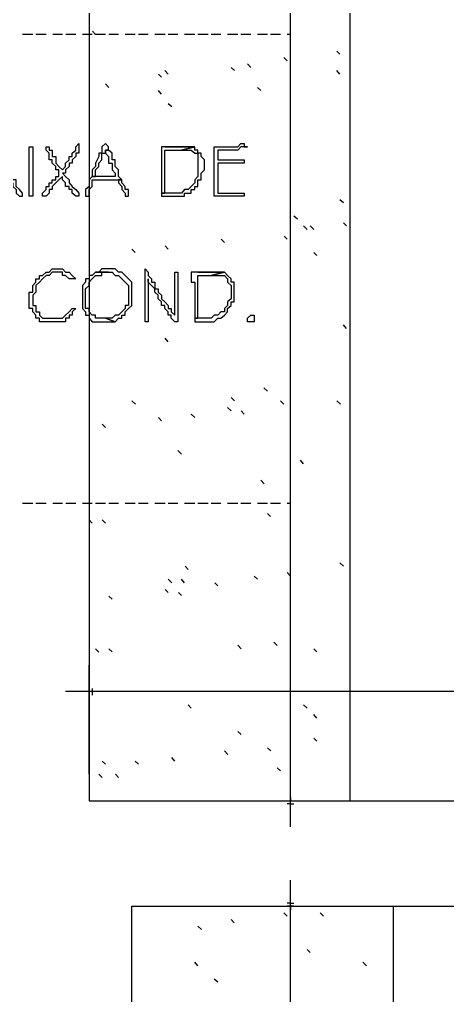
# Model space of a CAD drawing. Header units: millimetres. Extents: x -518.8 to -461.2, y 3.5 to 44.2.
# Drawn here: x -500.468 to -499.644, y 13.954 to 15.835 of the extents above; entities that cross this region are included whole.
import ezdxf

# ---------------------------------------------------------------- set-up
doc = ezdxf.new("R2010")
doc.units = ezdxf.units.MM
doc.header["$MEASUREMENT"] = 0
for name, color, linetype in [('10', 10, 'Continuous'), ('151', 151, 'Continuous'), ('16', 16, 'Continuous'), ('MYSOLIDS', 7, 'Continuous')]:
    doc.layers.add(name, color=color, linetype=linetype)

msp = doc.modelspace()

# ---------------------------------------------------------------- linework, layer by layer
at = {"layer": '10'}
for points in [[(-500.3346, 15.8578), (-500.3346, 14.3293), (-500.3346, 14.3293), (-494.7203, 14.3293)], [(-500.2519, 11.1721), (-500.2519, 14.1263), (-495.3376, 14.1263), (-495.3376, 13.9797)]]:
    msp.add_lwpolyline(points, dxfattribs=at)
at = {"layer": '151'}
for points in [[(-500.3346, 14.3293), (-499.8316, 14.3293), (-499.8316, 17.7097)], [(-500.4429, 15.8067), (-500.4624, 15.8067)], [(-500.4173, 15.8067), (-500.4369, 15.8067)], [(-500.3857, 15.8067), (-500.4045, 15.8067)], [(-500.3602, 15.8067), (-500.379, 15.8067)], [(-500.3286, 15.8067), (-500.3474, 15.8067)], [(-500.3218, 15.8067), (-500.3278, 15.8127)], [(-500.303, 15.8067), (-500.3218, 15.8067)], [(-500.2775, 15.8067), (-500.2963, 15.8067)], [(-500.2459, 15.8067), (-500.2647, 15.8067)], [(-500.2203, 15.8067), (-500.2391, 15.8067)], [(-500.188, 15.8067), (-500.2075, 15.8067)], [(-500.1632, 15.8067), (-500.182, 15.8067)], [(-500.1308, 15.8067), (-500.1504, 15.8067)], [(-500.1053, 15.8067), (-500.1248, 15.8067)], [(-500.0805, 15.8067), (-500.0993, 15.8067)], [(-500.0481, 15.8067), (-500.0677, 15.8067)], [(-500.0226, 15.8067), (-500.0421, 15.8067)], [(-499.991, 15.8067), (-500.0098, 15.8067)], [(-499.9654, 15.8067), (-499.985, 15.8067)], [(-499.9466, 15.8), (-499.9466, 15.8067), (-499.9527, 15.8067)], [(-499.9466, 15.7684), (-499.9466, 15.7872)], [(-499.8511, 15.7684), (-499.8572, 15.7744)], [(-500.0226, 15.7428), (-500.0293, 15.7496)], [(-499.9527, 15.7556), (-499.9594, 15.7624)], [(-499.9466, 15.7428), (-499.9466, 15.7624)], [(-500.1948, 15.724), (-500.2008, 15.73)], [(-500.182, 15.73), (-500.1887, 15.7368)], [(-500.0542, 15.7368), (-500.0609, 15.7428)], [(-499.9466, 15.7112), (-499.9466, 15.73)], [(-499.8511, 15.73), (-499.8572, 15.7368)], [(-500.2963, 15.7045), (-500.303, 15.7112)], [(-500.1948, 15.6917), (-500.2008, 15.6985)], [(-500.0038, 15.6985), (-500.0098, 15.7045)], [(-499.9466, 15.6857), (-499.9466, 15.7045)], [(-500.1752, 15.6669), (-500.182, 15.6729)], [(-499.9466, 15.6601), (-499.9466, 15.6797)], [(-499.9466, 15.6285), (-499.9466, 15.6473)], [(-499.9466, 15.603), (-499.9466, 15.6218)], [(-499.9466, 15.5714), (-499.9466, 15.5902)], [(-499.9466, 15.5458), (-499.9466, 15.5646)], [(-499.9466, 15.5135), (-499.9466, 15.533)], [(-499.9466, 15.4879), (-499.9466, 15.5075)], [(-499.8444, 15.4819), (-499.8511, 15.4879)], [(-499.9466, 15.4631), (-499.9466, 15.4819)], [(-499.9466, 15.4308), (-499.9466, 15.4503)], [(-499.9331, 15.4503), (-499.9399, 15.4563)], [(-499.9143, 15.4308), (-499.9211, 15.4375)], [(-499.9015, 15.4308), (-499.9083, 15.4375)], [(-499.8384, 15.4375), (-499.8444, 15.4436)], [(-500.0737, 15.4052), (-500.0797, 15.412)], [(-499.9527, 15.412), (-499.9587, 15.418)], [(-499.9466, 15.4052), (-499.9466, 15.4248)], [(-500.2459, 15.3864), (-500.2519, 15.3924)], [(-500.182, 15.3924), (-500.188, 15.3992)], [(-499.9466, 15.3736), (-499.9466, 15.3924)], [(-499.8955, 15.3804), (-499.9015, 15.3864)], [(-499.9466, 15.3481), (-499.9466, 15.3676)], [(-499.9466, 15.3165), (-499.9466, 15.3353)], [(-499.9466, 15.2909), (-499.9466, 15.3097)], [(-499.9466, 15.2654), (-499.9466, 15.2849)], [(-499.9466, 15.2338), (-499.9466, 15.2526)], [(-499.8384, 15.2398), (-499.8444, 15.2466)], [(-500.182, 15.2142), (-500.188, 15.221)], [(-499.9466, 15.2082), (-499.9466, 15.227)], [(-499.9466, 15.1766), (-499.9466, 15.1954)], [(-499.9466, 15.1511), (-499.9466, 15.1699)], [(-499.991, 15.1188), (-499.9978, 15.1255)], [(-499.9466, 15.1188), (-499.9466, 15.1383)], [(-500.0542, 15.1), (-500.0609, 15.1067)], [(-499.9466, 15.0939), (-499.9466, 15.1127)], [(-500.2451, 15.0939), (-500.2519, 15.1)], [(-499.9594, 15.0939), (-499.9654, 15.1)], [(-499.8504, 15.0939), (-499.8572, 15.1)], [(-500.1308, 15.0684), (-500.1376, 15.0744)], [(-500.0609, 15.0812), (-500.0677, 15.0872)], [(-500.0354, 15.0744), (-500.0414, 15.0812)], [(-499.9466, 15.0684), (-499.9466, 15.0872)], [(-500.303, 15.0488), (-500.309, 15.0556)], [(-500.1948, 15.0616), (-500.2008, 15.0684)], [(-499.9466, 15.036), (-499.9466, 15.0556)], [(-499.9466, 15.0105), (-499.9466, 15.03)], [(-500.1564, 14.9977), (-500.1632, 15.0045)], [(-499.9466, 14.9789), (-499.9466, 14.9985)], [(-499.9211, 14.9789), (-499.9271, 14.9857)], [(-499.9466, 14.9533), (-499.9466, 14.9729)], [(-499.997, 14.9406), (-500.0038, 14.9473)], [(-499.9466, 14.9218), (-499.9466, 14.9406)], [(-500.4624, 14.903), (-500.4429, 14.903)], [(-500.4369, 14.903), (-500.4173, 14.903)], [(-500.4045, 14.903), (-500.3857, 14.903)], [(-500.379, 14.903), (-500.3602, 14.903)], [(-500.3474, 14.903), (-500.3286, 14.903)], [(-500.3218, 14.903), (-500.303, 14.903)], [(-500.2963, 14.903), (-500.2775, 14.903)], [(-500.2647, 14.903), (-500.2459, 14.903)], [(-500.2391, 14.903), (-500.2203, 14.903)], [(-500.2075, 14.903), (-500.188, 14.903)], [(-500.182, 14.903), (-500.1632, 14.903)], [(-500.1504, 14.903), (-500.1308, 14.903)], [(-500.1248, 14.903), (-500.1053, 14.903)], [(-500.0993, 14.903), (-500.0805, 14.903)], [(-500.0677, 14.903), (-500.0481, 14.903)], [(-500.0421, 14.903), (-500.0226, 14.903)], [(-500.0098, 14.903), (-499.991, 14.903)], [(-499.985, 14.903), (-499.9654, 14.903)], [(-499.9527, 14.903), (-499.9466, 14.903)], [(-499.9466, 14.903), (-499.9466, 14.915)], [(-499.985, 14.8774), (-499.991, 14.8834)], [(-500.3286, 14.8646), (-500.3346, 14.8706)], [(-500.303, 14.8646), (-500.309, 14.8706)], [(-499.8444, 14.7819), (-499.8511, 14.7879)], [(-500.1436, 14.7751), (-500.1496, 14.7819)], [(-499.9466, 14.7624), (-499.9527, 14.7691)], [(-500.1752, 14.7496), (-500.182, 14.7563)], [(-500.1504, 14.7496), (-500.1564, 14.7563)], [(-500.0865, 14.7436), (-500.0925, 14.7496)], [(-500.0098, 14.7563), (-500.0166, 14.7624)], [(-500.182, 14.7308), (-500.188, 14.7368)], [(-500.1564, 14.7248), (-500.1624, 14.7308)], [(-500.2902, 14.718), (-500.2963, 14.724)], [(-500.3158, 14.6157), (-500.3218, 14.6225)], [(-500.2902, 14.6165), (-500.2963, 14.6225)], [(-500.0414, 14.6225), (-500.0481, 14.6293)], [(-499.9722, 14.6285), (-499.9782, 14.6353)], [(-499.8955, 14.6165), (-499.9015, 14.6225)], [(-500.1376, 14.5082), (-500.1436, 14.5142)], [(-499.9143, 14.5082), (-499.9211, 14.5142)], [(-499.8955, 14.4887), (-499.9015, 14.4954)], [(-500.0414, 14.4571), (-500.0481, 14.4631)], [(-499.8955, 14.4443), (-499.9015, 14.4503)], [(-499.9842, 14.4255), (-499.991, 14.4315)], [(-500.1692, 14.406), (-500.1752, 14.4127)], [(-500.0669, 14.4188), (-500.0737, 14.4255)], [(-500.303, 14.4), (-500.309, 14.406)], [(-500.2391, 14.4), (-500.2459, 14.406)], [(-499.9654, 14.3872), (-499.9722, 14.3932)], [(-500.309, 14.3744), (-500.3158, 14.3804)], [(-500.2775, 14.3744), (-500.2835, 14.3804)], [(-499.9527, 14.1067), (-499.9594, 14.1135)], [(-499.8827, 14.1067), (-499.8895, 14.1135)], [(-499.7489, 14.1263), (-499.7489, 11.7834)], [(-500.0549, 14.0939), (-500.0609, 14.1007)], [(-500.1181, 14.0812), (-500.1248, 14.0879)], [(-499.9083, 14.0368), (-499.9143, 14.0428)], [(-500.1248, 14.0112), (-500.1308, 14.018)], [(-499.8, 14.0112), (-499.8068, 14.018)], [(-500.0865, 13.9797), (-500.0933, 13.9857)]]:
    msp.add_lwpolyline(points, dxfattribs=at)
at = {"layer": '16'}
for points in [[(-499.9466, 14.2789), (-499.9466, 19.4413)], [(-500.3346, 14.3804), (-500.3346, 14.5909)], [(-500.3346, 14.5398), (-500.3346, 14.5398), (-500.3346, 14.5398), (-500.3346, 14.5458)], [(-500.3286, 14.5458), (-500.3286, 14.5398), (-500.3286, 14.5398), (-500.3286, 14.5398), (-500.3286, 14.5398), (-500.3286, 14.533)], [(-494.6692, 14.5398), (-500.3797, 14.5398)], [(-500.3346, 14.5398), (-500.3346, 14.5398), (-500.3346, 14.5398), (-500.3346, 14.533)], [(-499.9466, 14.336), (-499.9466, 14.3293), (-499.9466, 14.336)], [(-500.2842, 14.3293), (-499.8955, 14.3293)], [(-499.9527, 14.3293), (-499.9466, 14.3293)], [(-499.9466, 14.3233), (-499.9466, 14.3233), (-499.9466, 14.3233), (-499.9527, 14.3233)], [(-499.9466, 14.3293), (-499.9399, 14.3293)], [(-499.9466, 14.3233), (-499.9466, 14.3233), (-499.9466, 14.3233), (-499.9399, 14.3233)], [(-499.9466, 10.115), (-499.9466, 14.1766)], [(-499.9466, 14.1323), (-499.9466, 14.1323), (-499.9466, 14.1323), (-499.9527, 14.1323)], [(-499.9466, 14.1323), (-499.9466, 14.1323), (-499.9466, 14.1323), (-499.9399, 14.1323)], [(-500.2015, 14.1263), (-499.8955, 14.1263)], [(-499.9466, 14.1263), (-499.9527, 14.1263)], [(-499.9466, 14.1195), (-499.9466, 14.1263), (-499.9466, 14.1195)], [(-499.9399, 14.1263), (-499.9466, 14.1263)]]:
    msp.add_lwpolyline(points, dxfattribs=at)
at = {"layer": 'MYSOLIDS'}
for points in [[(-500.3857, 15.5458), (-500.3857, 15.5458), (-500.3797, 15.5518), (-500.3797, 15.5586), (-500.3797, 15.5586), (-500.373, 15.5646), (-500.373, 15.5646), (-500.373, 15.5714), (-500.3669, 15.5714), (-500.3669, 15.5774), (-500.3669, 15.5774), (-500.3602, 15.5834), (-500.3602, 15.5834), (-500.3602, 15.5902), (-500.3602, 15.5902), (-500.3602, 15.5902), (-500.3542, 15.5962), (-500.3542, 15.5962), (-500.3542, 15.5902), (-500.3542, 15.5902), (-500.3542, 15.5902), (-500.3542, 15.5902), (-500.3542, 15.5902), (-500.3542, 15.5834), (-500.3542, 15.5774), (-500.3602, 15.5774), (-500.3602, 15.5714), (-500.3602, 15.5714), (-500.3669, 15.5646), (-500.3669, 15.5586), (-500.373, 15.5586), (-500.373, 15.5518), (-500.373, 15.5518), (-500.3797, 15.5458), (-500.3797, 15.5391), (-500.3857, 15.5391), (-500.3797, 15.533), (-500.3797, 15.533), (-500.373, 15.5263), (-500.373, 15.5203), (-500.373, 15.5203), (-500.3669, 15.5135), (-500.3669, 15.5135), (-500.3602, 15.5075), (-500.3542, 15.5007), (-500.3542, 15.5007), (-500.3542, 15.4947), (-500.3542, 15.4947), (-500.3542, 15.4947), (-500.3602, 15.4947), (-500.3602, 15.4947), (-500.3602, 15.4947), (-500.3669, 15.5007), (-500.3669, 15.5007), (-500.3669, 15.5007), (-500.3669, 15.5075), (-500.373, 15.5075), (-500.373, 15.5135), (-500.3797, 15.5135), (-500.3797, 15.5203), (-500.3857, 15.5263), (-500.3857, 15.533), (-500.3857, 15.533), (-500.3925, 15.5263), (-500.3985, 15.5203), (-500.3985, 15.5203), (-500.4053, 15.5135), (-500.4053, 15.5135), (-500.4053, 15.5075), (-500.4113, 15.5075), (-500.4113, 15.5007), (-500.4113, 15.5007), (-500.4173, 15.4947), (-500.4241, 15.4947), (-500.4241, 15.4947), (-500.4241, 15.4947), (-500.4241, 15.4947), (-500.4241, 15.4947), (-500.4241, 15.4947), (-500.4241, 15.4947), (-500.4241, 15.5007), (-500.4241, 15.5007), (-500.4173, 15.5075), (-500.4173, 15.5135), (-500.4113, 15.5135), (-500.4113, 15.5203), (-500.4053, 15.5203), (-500.4053, 15.5263), (-500.3985, 15.5263), (-500.3985, 15.533), (-500.3925, 15.533), (-500.3925, 15.5391), (-500.3925, 15.5458), (-500.3985, 15.5458), (-500.3985, 15.5518), (-500.4053, 15.5586), (-500.4053, 15.5586), (-500.4053, 15.5646), (-500.4113, 15.5646), (-500.4113, 15.5714), (-500.4113, 15.5714), (-500.4113, 15.5774), (-500.4173, 15.5834), (-500.4173, 15.5834), (-500.4173, 15.5902), (-500.4173, 15.5902), (-500.4173, 15.5902), (-500.4173, 15.5902), (-500.4173, 15.5902), (-500.4173, 15.5902), (-500.4113, 15.5902), (-500.4113, 15.5902), (-500.4113, 15.5834), (-500.4113, 15.5834), (-500.4053, 15.5834), (-500.4053, 15.5774), (-500.4053, 15.5714), (-500.3985, 15.5714), (-500.3985, 15.5646), (-500.3985, 15.5586), (-500.3985, 15.5586), (-500.3925, 15.5518), (-500.3925, 15.5518), (-500.3857, 15.5458), (-500.3857, 15.5458), (-500.3857, 15.5458), (-500.3857, 15.5458), (-500.3857, 15.5458)], [(-500.303, 15.5962), (-500.303, 15.5962), (-500.303, 15.5962), (-500.3098, 15.5902), (-500.3098, 15.5902), (-500.3098, 15.5834), (-500.3098, 15.5774), (-500.3158, 15.5774), (-500.3158, 15.5714), (-500.3218, 15.5586), (-500.3218, 15.5586), (-500.3218, 15.5518), (-500.3218, 15.5518), (-500.3286, 15.5458), (-500.3286, 15.5391), (-500.3286, 15.5391), (-500.3286, 15.533), (-500.3218, 15.533), (-500.3218, 15.533), (-500.3218, 15.5391), (-500.3218, 15.5458), (-500.3158, 15.5518), (-500.3158, 15.5518), (-500.3158, 15.5518), (-500.3158, 15.5586), (-500.3158, 15.5586), (-500.3098, 15.5646), (-500.3098, 15.5714), (-500.3098, 15.5774), (-500.303, 15.5774), (-500.303, 15.5834), (-500.297, 15.5834), (-500.297, 15.5902), (-500.303, 15.5962), (-500.303, 15.5962), (-500.303, 15.5962)], [(-500.0865, 15.5646), (-500.0421, 15.5646), (-500.0421, 15.5646), (-500.0354, 15.5646), (-500.0354, 15.5646), (-500.0354, 15.5646), (-500.0354, 15.5646), (-500.0354, 15.5586), (-500.0354, 15.5586), (-500.0421, 15.5586), (-500.0421, 15.5586), (-500.0865, 15.5586), (-500.0865, 15.5518), (-500.0865, 15.5518), (-500.0865, 15.5518), (-500.0865, 15.5518), (-500.0865, 15.5458), (-500.0865, 15.5391), (-500.0865, 15.533), (-500.0865, 15.533), (-500.0865, 15.5263), (-500.0865, 15.5263), (-500.0865, 15.5203), (-500.0865, 15.5135), (-500.0865, 15.5135), (-500.0865, 15.5075), (-500.0865, 15.5007), (-500.0865, 15.5007), (-500.0805, 15.5007), (-500.0805, 15.5007), (-500.0737, 15.5007), (-500.0677, 15.5007), (-500.0609, 15.5007), (-500.0609, 15.5007), (-500.0609, 15.5007), (-500.0549, 15.5007), (-500.0481, 15.5007), (-500.0421, 15.5007), (-500.0421, 15.5007), (-500.0354, 15.5007), (-500.0354, 15.5007), (-500.0354, 15.5007), (-500.0354, 15.5007), (-500.0354, 15.5007), (-500.0354, 15.4947), (-500.0354, 15.4947), (-500.0421, 15.4947), (-500.0481, 15.4947), (-500.0481, 15.4947), (-500.0549, 15.4947), (-500.0609, 15.4947), (-500.0609, 15.4947), (-500.0677, 15.4947), (-500.0737, 15.4947), (-500.0805, 15.4947), (-500.0805, 15.4947), (-500.0865, 15.4947), (-500.0865, 15.4947), (-500.0933, 15.4947), (-500.0933, 15.4947), (-500.0933, 15.4947), (-500.0933, 15.4947), (-500.0933, 15.4947), (-500.0933, 15.5007), (-500.0933, 15.5007), (-500.0933, 15.5075), (-500.0933, 15.5135), (-500.0933, 15.5203), (-500.0933, 15.5203), (-500.0933, 15.5263), (-500.0933, 15.533), (-500.0933, 15.5391), (-500.0933, 15.5391), (-500.0933, 15.5458), (-500.0933, 15.5458), (-500.0933, 15.5518), (-500.0933, 15.5586), (-500.0933, 15.5646), (-500.0933, 15.5646), (-500.0933, 15.5714), (-500.0933, 15.5774), (-500.0933, 15.5834), (-500.0933, 15.5834), (-500.0933, 15.5834), (-500.0933, 15.5834), (-500.0933, 15.5902), (-500.0933, 15.5902), (-500.0865, 15.5902), (-500.0865, 15.5902), (-500.0805, 15.5902), (-500.0805, 15.5902), (-500.0737, 15.5902), (-500.0737, 15.5902), (-500.0677, 15.5902), (-500.0677, 15.5902), (-500.0609, 15.5902), (-500.0549, 15.5902), (-500.0549, 15.5902), (-500.0481, 15.5902), (-500.0421, 15.5962), (-500.0421, 15.5962), (-500.0354, 15.5962), (-500.0354, 15.5962), (-500.0354, 15.5902), (-500.0354, 15.5902), (-500.0293, 15.5902), (-500.0293, 15.5902), (-500.0354, 15.5902), (-500.0354, 15.5902), (-500.0354, 15.5902), (-500.0421, 15.5902), (-500.0481, 15.5834), (-500.0549, 15.5834), (-500.0609, 15.5834), (-500.0677, 15.5834), (-500.0677, 15.5834), (-500.0737, 15.5834), (-500.0805, 15.5834), (-500.0865, 15.5834), (-500.0865, 15.5834), (-500.0865, 15.5774), (-500.0865, 15.5774), (-500.0865, 15.5714), (-500.0865, 15.5714), (-500.0865, 15.5646), (-500.0865, 15.5646), (-500.0865, 15.5646), (-500.0865, 15.5646), (-500.0865, 15.5646)], [(-500.4429, 15.533), (-500.4429, 15.533), (-500.4429, 15.5263), (-500.4429, 15.5203), (-500.4429, 15.5135), (-500.4429, 15.5135), (-500.4429, 15.5075), (-500.4429, 15.5007), (-500.4429, 15.5007), (-500.4429, 15.5007), (-500.4429, 15.4947), (-500.4429, 15.4947), (-500.4429, 15.4947), (-500.4429, 15.4947), (-500.4496, 15.4947), (-500.4496, 15.4947), (-500.4496, 15.4947), (-500.4496, 15.4947), (-500.4496, 15.4947), (-500.4496, 15.4947), (-500.4496, 15.5007), (-500.4496, 15.5075), (-500.4496, 15.5075), (-500.4496, 15.5135), (-500.4496, 15.5203), (-500.4496, 15.5263), (-500.4496, 15.5263), (-500.4496, 15.533), (-500.4496, 15.5391), (-500.4496, 15.5458), (-500.4496, 15.5458), (-500.4496, 15.5518), (-500.4496, 15.5586), (-500.4496, 15.5646), (-500.4496, 15.5646), (-500.4496, 15.5714), (-500.4496, 15.5774), (-500.4496, 15.5774), (-500.4496, 15.5834), (-500.4496, 15.5902), (-500.4496, 15.5902), (-500.4496, 15.5902), (-500.4496, 15.5902), (-500.4496, 15.5902), (-500.4429, 15.5902), (-500.4429, 15.5902), (-500.4429, 15.5902), (-500.4429, 15.5902), (-500.4429, 15.5902), (-500.4429, 15.5902), (-500.4429, 15.5834), (-500.4429, 15.5834), (-500.4429, 15.5774), (-500.4429, 15.5774), (-500.4429, 15.5714), (-500.4429, 15.5646), (-500.4429, 15.5586), (-500.4429, 15.5586), (-500.4429, 15.5518), (-500.4429, 15.5458), (-500.4429, 15.5391), (-500.4429, 15.5391), (-500.4429, 15.533), (-500.4429, 15.533), (-500.4429, 15.533), (-500.4429, 15.533)], [(-500.297, 15.5834), (-500.303, 15.5834), (-500.303, 15.5834), (-500.303, 15.5774), (-500.297, 15.5714), (-500.297, 15.5714), (-500.297, 15.5646), (-500.297, 15.5586), (-500.2902, 15.5586), (-500.2902, 15.5518), (-500.2902, 15.5458), (-500.2902, 15.5458), (-500.2842, 15.5391), (-500.2842, 15.533), (-500.3218, 15.533), (-500.3286, 15.533), (-500.3346, 15.5263), (-500.3346, 15.5263), (-500.3346, 15.5203), (-500.3346, 15.5135), (-500.3346, 15.5135), (-500.3414, 15.5075), (-500.3414, 15.5007), (-500.3414, 15.5007), (-500.3414, 15.4947), (-500.3414, 15.4947), (-500.3414, 15.4947), (-500.3414, 15.4947), (-500.3346, 15.4947), (-500.3346, 15.5007), (-500.3346, 15.5075), (-500.3346, 15.5075), (-500.3286, 15.5135), (-500.3286, 15.5203), (-500.3286, 15.5203), (-500.3286, 15.5263), (-500.2775, 15.5263), (-500.2714, 15.5263), (-500.2775, 15.533), (-500.2775, 15.5391), (-500.2775, 15.5458), (-500.2775, 15.5458), (-500.2842, 15.5518), (-500.2842, 15.5518), (-500.2842, 15.5586), (-500.2842, 15.5646), (-500.2902, 15.5646), (-500.2902, 15.5714), (-500.2902, 15.5714), (-500.2902, 15.5714), (-500.2902, 15.5774), (-500.297, 15.5834), (-500.297, 15.5834), (-500.297, 15.5834)], [(-500.1308, 15.5902), (-500.1564, 15.5834), (-500.1564, 15.5834), (-500.1504, 15.5834), (-500.1436, 15.5834), (-500.1376, 15.5834), (-500.1376, 15.5834), (-500.1308, 15.5774), (-500.1308, 15.5774), (-500.1308, 15.5774), (-500.1248, 15.5774), (-500.1248, 15.5714), (-500.1248, 15.5646), (-500.1248, 15.5646), (-500.1248, 15.5586), (-500.1248, 15.5518), (-500.1248, 15.5458), (-500.1248, 15.5458), (-500.1248, 15.5391), (-500.1248, 15.533), (-500.1248, 15.533), (-500.1308, 15.5263), (-500.1308, 15.5263), (-500.1308, 15.5203), (-500.1376, 15.5135), (-500.1376, 15.5135), (-500.1436, 15.5075), (-500.1436, 15.5075), (-500.1504, 15.5075), (-500.1504, 15.5075), (-500.1564, 15.5007), (-500.1632, 15.5007), (-500.1632, 15.5007), (-500.1692, 15.5007), (-500.1692, 15.5007), (-500.176, 15.5007), (-500.182, 15.5007), (-500.1887, 15.5007), (-500.1948, 15.5007), (-500.1948, 15.5007), (-500.1948, 15.4947), (-500.1948, 15.4947), (-500.1887, 15.4947), (-500.182, 15.4947), (-500.176, 15.4947), (-500.176, 15.4947), (-500.1692, 15.4947), (-500.1632, 15.4947), (-500.1632, 15.4947), (-500.1564, 15.4947), (-500.1504, 15.4947), (-500.1504, 15.5007), (-500.1436, 15.5007), (-500.1436, 15.5007), (-500.1376, 15.5007), (-500.1376, 15.5075), (-500.1308, 15.5075), (-500.1308, 15.5135), (-500.1248, 15.5135), (-500.1248, 15.5203), (-500.1248, 15.5263), (-500.1188, 15.5263), (-500.1188, 15.533), (-500.1188, 15.533), (-500.1188, 15.5391), (-500.1121, 15.5458), (-500.1121, 15.5458), (-500.1121, 15.5518), (-500.1121, 15.5518), (-500.1121, 15.5586), (-500.1121, 15.5646), (-500.1188, 15.5714), (-500.1188, 15.5714), (-500.1188, 15.5774), (-500.1248, 15.5774), (-500.1248, 15.5834), (-500.1248, 15.5834), (-500.1308, 15.5834), (-500.1308, 15.5902), (-500.1308, 15.5902)], [(-500.1887, 15.5902), (-500.1948, 15.5902), (-500.1948, 15.5902), (-500.1948, 15.5834), (-500.1948, 15.5834), (-500.1948, 15.5774), (-500.1948, 15.5714), (-500.1948, 15.5714), (-500.1948, 15.5646), (-500.1948, 15.5586), (-500.1948, 15.5518), (-500.1948, 15.5518), (-500.1948, 15.5458), (-500.1948, 15.5391), (-500.1948, 15.533), (-500.1948, 15.533), (-500.1948, 15.5263), (-500.1948, 15.5203), (-500.1948, 15.5203), (-500.1948, 15.5135), (-500.1948, 15.5075), (-500.1948, 15.5007), (-500.1948, 15.5007), (-500.1887, 15.5007), (-500.1887, 15.5007), (-500.1887, 15.5075), (-500.1887, 15.5135), (-500.1887, 15.5135), (-500.1887, 15.5203), (-500.1887, 15.5263), (-500.1887, 15.533), (-500.1887, 15.533), (-500.1887, 15.5391), (-500.1887, 15.5391), (-500.1887, 15.5458), (-500.1887, 15.5518), (-500.1887, 15.5586), (-500.1887, 15.5586), (-500.1887, 15.5646), (-500.1887, 15.5714), (-500.1887, 15.5774), (-500.1887, 15.5774), (-500.1887, 15.5834), (-500.1887, 15.5834), (-500.182, 15.5834), (-500.176, 15.5834), (-500.1692, 15.5834), (-500.1692, 15.5834), (-500.1632, 15.5834), (-500.1632, 15.5834), (-500.1564, 15.5834), (-500.1308, 15.5902), (-500.1376, 15.5902), (-500.1887, 15.5902), (-500.1887, 15.5902), (-500.1887, 15.5902), (-500.1887, 15.5902)], [(-500.1564, 15.5902), (-500.1564, 15.5902), (-500.1632, 15.5902), (-500.1692, 15.5902), (-500.1692, 15.5902), (-500.176, 15.5902), (-500.176, 15.5902), (-500.182, 15.5902), (-500.1887, 15.5902), (-500.1376, 15.5902), (-500.1376, 15.5902), (-500.1436, 15.5902), (-500.1504, 15.5902), (-500.1564, 15.5902), (-500.1564, 15.5902)], [(-500.4812, 15.5263), (-500.488, 15.5263), (-500.488, 15.5263), (-500.488, 15.5203), (-500.4812, 15.5203), (-500.4812, 15.5135), (-500.4812, 15.5135), (-500.4752, 15.5075), (-500.4752, 15.5007), (-500.4684, 15.4947), (-500.4684, 15.4947), (-500.4684, 15.4947), (-500.4624, 15.4947), (-500.4624, 15.4947), (-500.4624, 15.5007), (-500.4684, 15.5075), (-500.4684, 15.5075), (-500.4752, 15.5135), (-500.4752, 15.5203), (-500.4752, 15.5263), (-500.4812, 15.5263), (-500.4812, 15.5263)], [(-500.2714, 15.5263), (-500.2775, 15.5263), (-500.2775, 15.5263), (-500.2775, 15.5203), (-500.2775, 15.5203), (-500.2714, 15.5135), (-500.2714, 15.5135), (-500.2714, 15.5075), (-500.2647, 15.5007), (-500.2647, 15.4947), (-500.2647, 15.4947), (-500.2587, 15.4947), (-500.2587, 15.4947), (-500.2587, 15.4947), (-500.2587, 15.5007), (-500.2587, 15.5075), (-500.2647, 15.5075), (-500.2647, 15.5135), (-500.2714, 15.5203), (-500.2714, 15.5263), (-500.2714, 15.5263), (-500.2714, 15.5263)], [(-500.3985, 15.3481), (-500.3985, 15.3481), (-500.4053, 15.3481), (-500.4113, 15.3421), (-500.4113, 15.3421), (-500.4173, 15.3421), (-500.4241, 15.3353), (-500.4241, 15.3353), (-500.4301, 15.3293), (-500.4301, 15.3293), (-500.4301, 15.3293), (-500.4369, 15.3225), (-500.4369, 15.3165), (-500.4369, 15.3165), (-500.4369, 15.3165), (-500.4369, 15.3097), (-500.4429, 15.3037), (-500.4429, 15.2969), (-500.4429, 15.2969), (-500.4429, 15.2909), (-500.4429, 15.2842), (-500.4369, 15.2842), (-500.4369, 15.2782), (-500.4369, 15.2721), (-500.4301, 15.2721), (-500.4301, 15.2654), (-500.4301, 15.2654), (-500.4241, 15.2594), (-500.4173, 15.2594), (-500.4173, 15.2594), (-500.4113, 15.2594), (-500.4053, 15.2594), (-500.4053, 15.2594), (-500.3985, 15.2594), (-500.3925, 15.2594), (-500.3925, 15.2594), (-500.3925, 15.2594), (-500.3857, 15.2594), (-500.3797, 15.2654), (-500.3797, 15.2654), (-500.373, 15.2721), (-500.373, 15.2721), (-500.373, 15.2721), (-500.3669, 15.2782), (-500.3669, 15.2782), (-500.3602, 15.2782), (-500.3602, 15.2782), (-500.3602, 15.2782), (-500.3602, 15.2782), (-500.3669, 15.2721), (-500.3669, 15.2721), (-500.3669, 15.2654), (-500.373, 15.2654), (-500.373, 15.2594), (-500.3797, 15.2594), (-500.3797, 15.2526), (-500.3857, 15.2526), (-500.3857, 15.2526), (-500.3925, 15.2526), (-500.3925, 15.2526), (-500.3985, 15.2526), (-500.4053, 15.2526), (-500.4053, 15.2526), (-500.4113, 15.2526), (-500.4173, 15.2526), (-500.4173, 15.2526), (-500.4241, 15.2526), (-500.4301, 15.2526), (-500.4301, 15.2594), (-500.4369, 15.2594), (-500.4369, 15.2594), (-500.4369, 15.2654), (-500.4429, 15.2721), (-500.4429, 15.2721), (-500.4429, 15.2782), (-500.4496, 15.2782), (-500.4496, 15.2842), (-500.4496, 15.2909), (-500.4496, 15.2969), (-500.4496, 15.2969), (-500.4496, 15.3037), (-500.4496, 15.3097), (-500.4429, 15.3097), (-500.4429, 15.3165), (-500.4429, 15.3225), (-500.4429, 15.3225), (-500.4369, 15.3293), (-500.4369, 15.3353), (-500.4369, 15.3353), (-500.4301, 15.3353), (-500.4301, 15.3421), (-500.4241, 15.3421), (-500.4173, 15.3481), (-500.4173, 15.3481), (-500.4113, 15.3481), (-500.4053, 15.3548), (-500.4053, 15.3548), (-500.3985, 15.3548), (-500.3985, 15.3548), (-500.3925, 15.3548), (-500.3857, 15.3548), (-500.3857, 15.3548), (-500.3797, 15.3481), (-500.373, 15.3481), (-500.373, 15.3481), (-500.3669, 15.3421), (-500.3669, 15.3421), (-500.3602, 15.3353), (-500.3602, 15.3353), (-500.3669, 15.3353), (-500.3669, 15.3353), (-500.3669, 15.3353), (-500.3669, 15.3353), (-500.373, 15.3353), (-500.373, 15.3353), (-500.373, 15.3353), (-500.373, 15.3353), (-500.3797, 15.3421), (-500.3797, 15.3421), (-500.3857, 15.3421), (-500.3857, 15.3481), (-500.3925, 15.3481), (-500.3985, 15.3481), (-500.3985, 15.3481), (-500.3985, 15.3481), (-500.3985, 15.3481)], [(-500.297, 15.3548), (-500.297, 15.3548), (-500.303, 15.3548), (-500.3098, 15.3548), (-500.3098, 15.3548), (-500.3158, 15.3481), (-500.3218, 15.3481), (-500.3218, 15.3481), (-500.297, 15.3481), (-500.297, 15.3481), (-500.2902, 15.3481), (-500.2902, 15.3481), (-500.2842, 15.3421), (-500.2775, 15.3421), (-500.2775, 15.3421), (-500.2714, 15.3353), (-500.2714, 15.3353), (-500.2714, 15.3353), (-500.2647, 15.3293), (-500.2647, 15.3293), (-500.2587, 15.3225), (-500.2587, 15.3225), (-500.2587, 15.3165), (-500.2587, 15.3097), (-500.2587, 15.3037), (-500.2587, 15.3037), (-500.2587, 15.2969), (-500.2587, 15.2969), (-500.2587, 15.2909), (-500.2587, 15.2842), (-500.2647, 15.2842), (-500.2647, 15.2782), (-500.2647, 15.2782), (-500.2714, 15.2721), (-500.2714, 15.2721), (-500.2775, 15.2654), (-500.2775, 15.2654), (-500.2842, 15.2654), (-500.2902, 15.2594), (-500.2902, 15.2594), (-500.297, 15.2594), (-500.303, 15.2594), (-500.303, 15.2594), (-500.2842, 15.2526), (-500.2775, 15.2594), (-500.2714, 15.2594), (-500.2714, 15.2654), (-500.2714, 15.2654), (-500.2647, 15.2654), (-500.2647, 15.2721), (-500.2587, 15.2782), (-500.2587, 15.2782), (-500.2519, 15.2842), (-500.2519, 15.2842), (-500.2519, 15.2909), (-500.2519, 15.2909), (-500.2519, 15.2969), (-500.2519, 15.3037), (-500.2519, 15.3097), (-500.2519, 15.3097), (-500.2519, 15.3097), (-500.2519, 15.3165), (-500.2519, 15.3225), (-500.2519, 15.3293), (-500.2519, 15.3293), (-500.2587, 15.3353), (-500.2587, 15.3353), (-500.2647, 15.3421), (-500.2647, 15.3421), (-500.2647, 15.3421), (-500.2714, 15.3481), (-500.2775, 15.3481), (-500.2775, 15.3481), (-500.2842, 15.3548), (-500.2902, 15.3548), (-500.2902, 15.3548), (-500.297, 15.3548), (-500.297, 15.3548)], [(-500.2203, 15.3353), (-500.2203, 15.2594), (-500.2203, 15.2526), (-500.2203, 15.2526), (-500.2263, 15.2526), (-500.2263, 15.2526), (-500.2263, 15.2526), (-500.2263, 15.2526), (-500.2263, 15.2594), (-500.2263, 15.2594), (-500.2263, 15.3421), (-500.2263, 15.3481), (-500.2263, 15.3481), (-500.2263, 15.3548), (-500.2263, 15.3548), (-500.2203, 15.3481), (-500.2203, 15.3481), (-500.2203, 15.3481), (-500.2203, 15.3481), (-500.2203, 15.3421), (-500.2143, 15.3353), (-500.2143, 15.3293), (-500.2075, 15.3293), (-500.2075, 15.3225), (-500.2075, 15.3165), (-500.2015, 15.3165), (-500.2015, 15.3097), (-500.2015, 15.3097), (-500.1948, 15.3037), (-500.1948, 15.3037), (-500.1948, 15.2969), (-500.1887, 15.2909), (-500.1887, 15.2909), (-500.182, 15.2842), (-500.182, 15.2782), (-500.176, 15.2782), (-500.176, 15.2721), (-500.176, 15.2721), (-500.1692, 15.2654), (-500.1692, 15.2654), (-500.1692, 15.2654), (-500.1692, 15.2721), (-500.1692, 15.2721), (-500.1692, 15.2782), (-500.1692, 15.2842), (-500.1692, 15.2909), (-500.1692, 15.2909), (-500.1692, 15.2969), (-500.1692, 15.3037), (-500.1692, 15.3037), (-500.1692, 15.3097), (-500.1692, 15.3165), (-500.1692, 15.3225), (-500.1692, 15.3225), (-500.1692, 15.3293), (-500.1692, 15.3353), (-500.1692, 15.3353), (-500.1692, 15.3421), (-500.1692, 15.3481), (-500.1692, 15.3481), (-500.1692, 15.3481), (-500.1692, 15.3481), (-500.1632, 15.3481), (-500.1632, 15.3481), (-500.1632, 15.3481), (-500.1632, 15.3481), (-500.1632, 15.3481), (-500.1632, 15.3481), (-500.1632, 15.3421), (-500.1632, 15.3421), (-500.1632, 15.3353), (-500.1632, 15.3353), (-500.1632, 15.3293), (-500.1632, 15.3225), (-500.1632, 15.3225), (-500.1632, 15.3165), (-500.1632, 15.3097), (-500.1632, 15.3037), (-500.1632, 15.3037), (-500.1632, 15.2969), (-500.1632, 15.2969), (-500.1632, 15.2909), (-500.1632, 15.2842), (-500.1632, 15.2842), (-500.1632, 15.2782), (-500.1632, 15.2721), (-500.1632, 15.2654), (-500.1632, 15.2654), (-500.1632, 15.2594), (-500.1632, 15.2526), (-500.1632, 15.2526), (-500.1632, 15.2526), (-500.1632, 15.2526), (-500.1632, 15.2526), (-500.1632, 15.2526), (-500.1632, 15.2526), (-500.1692, 15.2526), (-500.1692, 15.2526), (-500.176, 15.2594), (-500.176, 15.2654), (-500.182, 15.2654), (-500.182, 15.2721), (-500.1887, 15.2782), (-500.1887, 15.2782), (-500.1887, 15.2842), (-500.1948, 15.2842), (-500.1948, 15.2909), (-500.2015, 15.2969), (-500.2015, 15.2969), (-500.2015, 15.3037), (-500.2075, 15.3097), (-500.2075, 15.3097), (-500.2075, 15.3165), (-500.2143, 15.3225), (-500.2143, 15.3225), (-500.2203, 15.3293), (-500.2203, 15.3353), (-500.2203, 15.3353), (-500.2203, 15.3353), (-500.2203, 15.3353), (-500.2203, 15.3353)], [(-500.3218, 15.3481), (-500.3286, 15.3421), (-500.3346, 15.3421), (-500.3346, 15.3421), (-500.3346, 15.3353), (-500.3414, 15.3353), (-500.3414, 15.3293), (-500.3414, 15.3293), (-500.3474, 15.3225), (-500.3474, 15.3165), (-500.3474, 15.3165), (-500.3474, 15.3097), (-500.3474, 15.3037), (-500.3474, 15.2969), (-500.3474, 15.2969), (-500.3474, 15.2909), (-500.3474, 15.2842), (-500.3474, 15.2842), (-500.3474, 15.2782), (-500.3414, 15.2721), (-500.3414, 15.2721), (-500.3414, 15.2654), (-500.3346, 15.2654), (-500.3346, 15.2594), (-500.3346, 15.2594), (-500.3286, 15.2526), (-500.3218, 15.2526), (-500.3218, 15.2526), (-500.3158, 15.2526), (-500.3098, 15.2526), (-500.303, 15.2526), (-500.303, 15.2526), (-500.297, 15.2526), (-500.297, 15.2526), (-500.2902, 15.2526), (-500.2842, 15.2526), (-500.2842, 15.2526), (-500.2842, 15.2526), (-500.303, 15.2594), (-500.3098, 15.2594), (-500.3098, 15.2594), (-500.3158, 15.2594), (-500.3218, 15.2594), (-500.3218, 15.2654), (-500.3286, 15.2654), (-500.3286, 15.2654), (-500.3286, 15.2654), (-500.3346, 15.2721), (-500.3346, 15.2782), (-500.3414, 15.2782), (-500.3414, 15.2842), (-500.3414, 15.2909), (-500.3414, 15.2909), (-500.3414, 15.2969), (-500.3414, 15.2969), (-500.3414, 15.3037), (-500.3414, 15.3097), (-500.3414, 15.3165), (-500.3414, 15.3165), (-500.3346, 15.3225), (-500.3346, 15.3293), (-500.3346, 15.3293), (-500.3286, 15.3353), (-500.3286, 15.3353), (-500.3218, 15.3421), (-500.3218, 15.3421), (-500.3158, 15.3421), (-500.3098, 15.3421), (-500.3098, 15.3481), (-500.303, 15.3481), (-500.297, 15.3481), (-500.3218, 15.3481), (-500.3218, 15.3481)], [(-500.1308, 15.3481), (-500.1308, 15.3481), (-500.1376, 15.3481), (-500.1376, 15.3421), (-500.1376, 15.3421), (-500.1376, 15.3353), (-500.1376, 15.3293), (-500.1308, 15.3293), (-500.1308, 15.3225), (-500.1308, 15.3165), (-500.1308, 15.3097), (-500.1308, 15.3097), (-500.1308, 15.3037), (-500.1308, 15.2969), (-500.1308, 15.2909), (-500.1308, 15.2909), (-500.1308, 15.2842), (-500.1308, 15.2782), (-500.1308, 15.2782), (-500.1308, 15.2721), (-500.1308, 15.2654), (-500.1308, 15.2594), (-500.1308, 15.2594), (-500.1248, 15.2594), (-500.1248, 15.2654), (-500.1248, 15.2654), (-500.1248, 15.2721), (-500.1248, 15.2721), (-500.1248, 15.2782), (-500.1248, 15.2842), (-500.1248, 15.2909), (-500.1248, 15.2909), (-500.1248, 15.2969), (-500.1248, 15.2969), (-500.1248, 15.3037), (-500.1248, 15.3097), (-500.1248, 15.3165), (-500.1248, 15.3165), (-500.1248, 15.3225), (-500.1248, 15.3293), (-500.1248, 15.3353), (-500.1248, 15.3353), (-500.1248, 15.3421), (-500.1248, 15.3421), (-500.1188, 15.3421), (-500.1188, 15.3421), (-500.1121, 15.3421), (-500.106, 15.3421), (-500.106, 15.3421), (-500.0993, 15.3421), (-500.0993, 15.3421), (-500.0737, 15.3481), (-500.0737, 15.3481), (-500.1248, 15.3481), (-500.1308, 15.3481), (-500.1308, 15.3481), (-500.1308, 15.3481)], [(-500.0737, 15.3481), (-500.0993, 15.3421), (-500.0933, 15.3421), (-500.0933, 15.3421), (-500.0865, 15.3421), (-500.0805, 15.3421), (-500.0737, 15.3421), (-500.0737, 15.3421), (-500.0677, 15.3353), (-500.0677, 15.3353), (-500.0677, 15.3353), (-500.0677, 15.3293), (-500.0609, 15.3225), (-500.0609, 15.3225), (-500.0609, 15.3165), (-500.0609, 15.3097), (-500.0609, 15.3097), (-500.0609, 15.3037), (-500.0609, 15.2969), (-500.0677, 15.2909), (-500.0677, 15.2909), (-500.0677, 15.2842), (-500.0677, 15.2842), (-500.0737, 15.2782), (-500.0737, 15.2721), (-500.0805, 15.2721), (-500.0805, 15.2721), (-500.0865, 15.2654), (-500.0865, 15.2654), (-500.0933, 15.2654), (-500.0993, 15.2594), (-500.106, 15.2594), (-500.106, 15.2594), (-500.106, 15.2594), (-500.1121, 15.2594), (-500.1188, 15.2594), (-500.1188, 15.2594), (-500.1248, 15.2594), (-500.1308, 15.2594), (-500.1308, 15.2594), (-500.1308, 15.2526), (-500.1308, 15.2526), (-500.1308, 15.2526), (-500.1248, 15.2526), (-500.1188, 15.2526), (-500.1121, 15.2526), (-500.1121, 15.2526), (-500.106, 15.2526), (-500.0993, 15.2526), (-500.0993, 15.2526), (-500.0933, 15.2526), (-500.0865, 15.2594), (-500.0865, 15.2594), (-500.0805, 15.2594), (-500.0805, 15.2594), (-500.0737, 15.2654), (-500.0737, 15.2654), (-500.0677, 15.2721), (-500.0677, 15.2721), (-500.0677, 15.2782), (-500.0609, 15.2842), (-500.0609, 15.2842), (-500.0609, 15.2909), (-500.0549, 15.2909), (-500.0549, 15.2969), (-500.0549, 15.3037), (-500.0549, 15.3037), (-500.0549, 15.3097), (-500.0549, 15.3097), (-500.0549, 15.3165), (-500.0549, 15.3225), (-500.0549, 15.3293), (-500.0609, 15.3293), (-500.0609, 15.3353), (-500.0609, 15.3353), (-500.0677, 15.3421), (-500.0677, 15.3421), (-500.0677, 15.3421), (-500.0737, 15.3481), (-500.0737, 15.3481)], [(-500.0933, 15.3481), (-500.0993, 15.3481), (-500.106, 15.3481), (-500.106, 15.3481), (-500.106, 15.3481), (-500.1121, 15.3481), (-500.1188, 15.3481), (-500.1248, 15.3481), (-500.1248, 15.3481), (-500.0737, 15.3481), (-500.0805, 15.3481), (-500.0865, 15.3481), (-500.0933, 15.3481), (-500.0933, 15.3481), (-500.0933, 15.3481)], [(-500.0226, 15.2526), (-500.0293, 15.2526), (-500.0293, 15.2526), (-500.0293, 15.2594), (-500.0293, 15.2594), (-500.0293, 15.2594), (-500.0226, 15.2654), (-500.0226, 15.2654), (-500.0226, 15.2654), (-500.0166, 15.2654), (-500.0166, 15.2654), (-500.0166, 15.2594), (-500.0166, 15.2594), (-500.0166, 15.2526), (-500.0166, 15.2526), (-500.0226, 15.2526), (-500.0226, 15.2526), (-500.0226, 15.2526), (-500.0226, 15.2526), (-500.0226, 15.2526)]]:
    msp.add_lwpolyline(points, dxfattribs=at)

doc.saveas('drawing.dxf')
